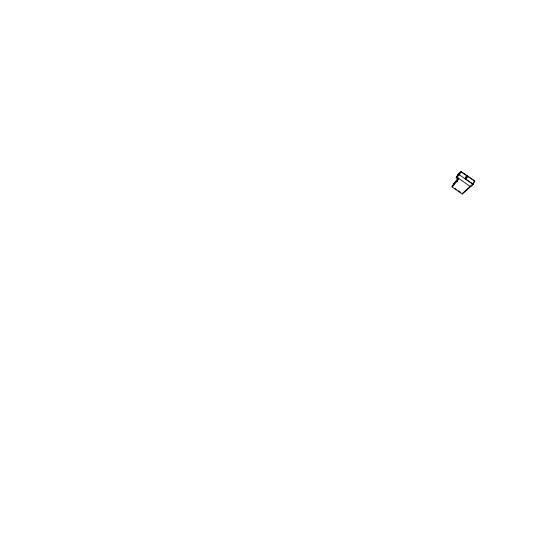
<?xml version="1.0" encoding="UTF-8"?>
<svg xmlns="http://www.w3.org/2000/svg" width="546" height="546" viewBox="0 0 546 546"><rect width="100%" height="100%" fill="white"/><g stroke="black" fill="none" stroke-linecap="round" stroke-linejoin="round"><path stroke-width="0.82" d="M452.027 186.95L458.449 179.375L456.149 177.791L457.835 174.502L461.077 171.567L474.767 181.013L473.089 184.302L462.312 194.042L452.027 186.95L453.712 183.661L457.992 178.61M456.913 176.972L458.162 174.536L461.124 171.853L466.475 175.546M452.463 186.725L454.825 182.903L453.569 184.623M459.193 173.785L457.848 175.628L459.398 173.928M454.292 183.947L454.825 182.903M456.149 177.791L459.398 174.856L461.077 171.567M456.49 181.586L457.562 179.498L456.087 182.057L456.893 181.088L456.77 181.641M456.722 181.695L457.398 180.378M467.403 176.481L466.489 178.139L465.963 177.778M462.312 194.042L462.988 192.724M472.891 184.016L474.447 180.972L466.605 175.566L465.049 178.61L472.891 184.016L463.588 192.424M454.019 183.681L455.05 182.473M456.074 181.272L457.616 179.457M473.198 184.084L470.447 186.691L456.982 177.04M466.878 176.119L467.28 176.583M457.125 181.245L457.957 179.027L457.377 180.119M466.741 176.16L467.335 176.576M466.018 177.689L466.612 178.105M459.398 174.856L473.089 184.302M455.105 188.541L456.422 189.455M458.394 190.813L460.374 192.178M466.857 176.058L465.902 177.798L466.496 178.208L467.451 176.467L466.857 176.058"/></g></svg>
